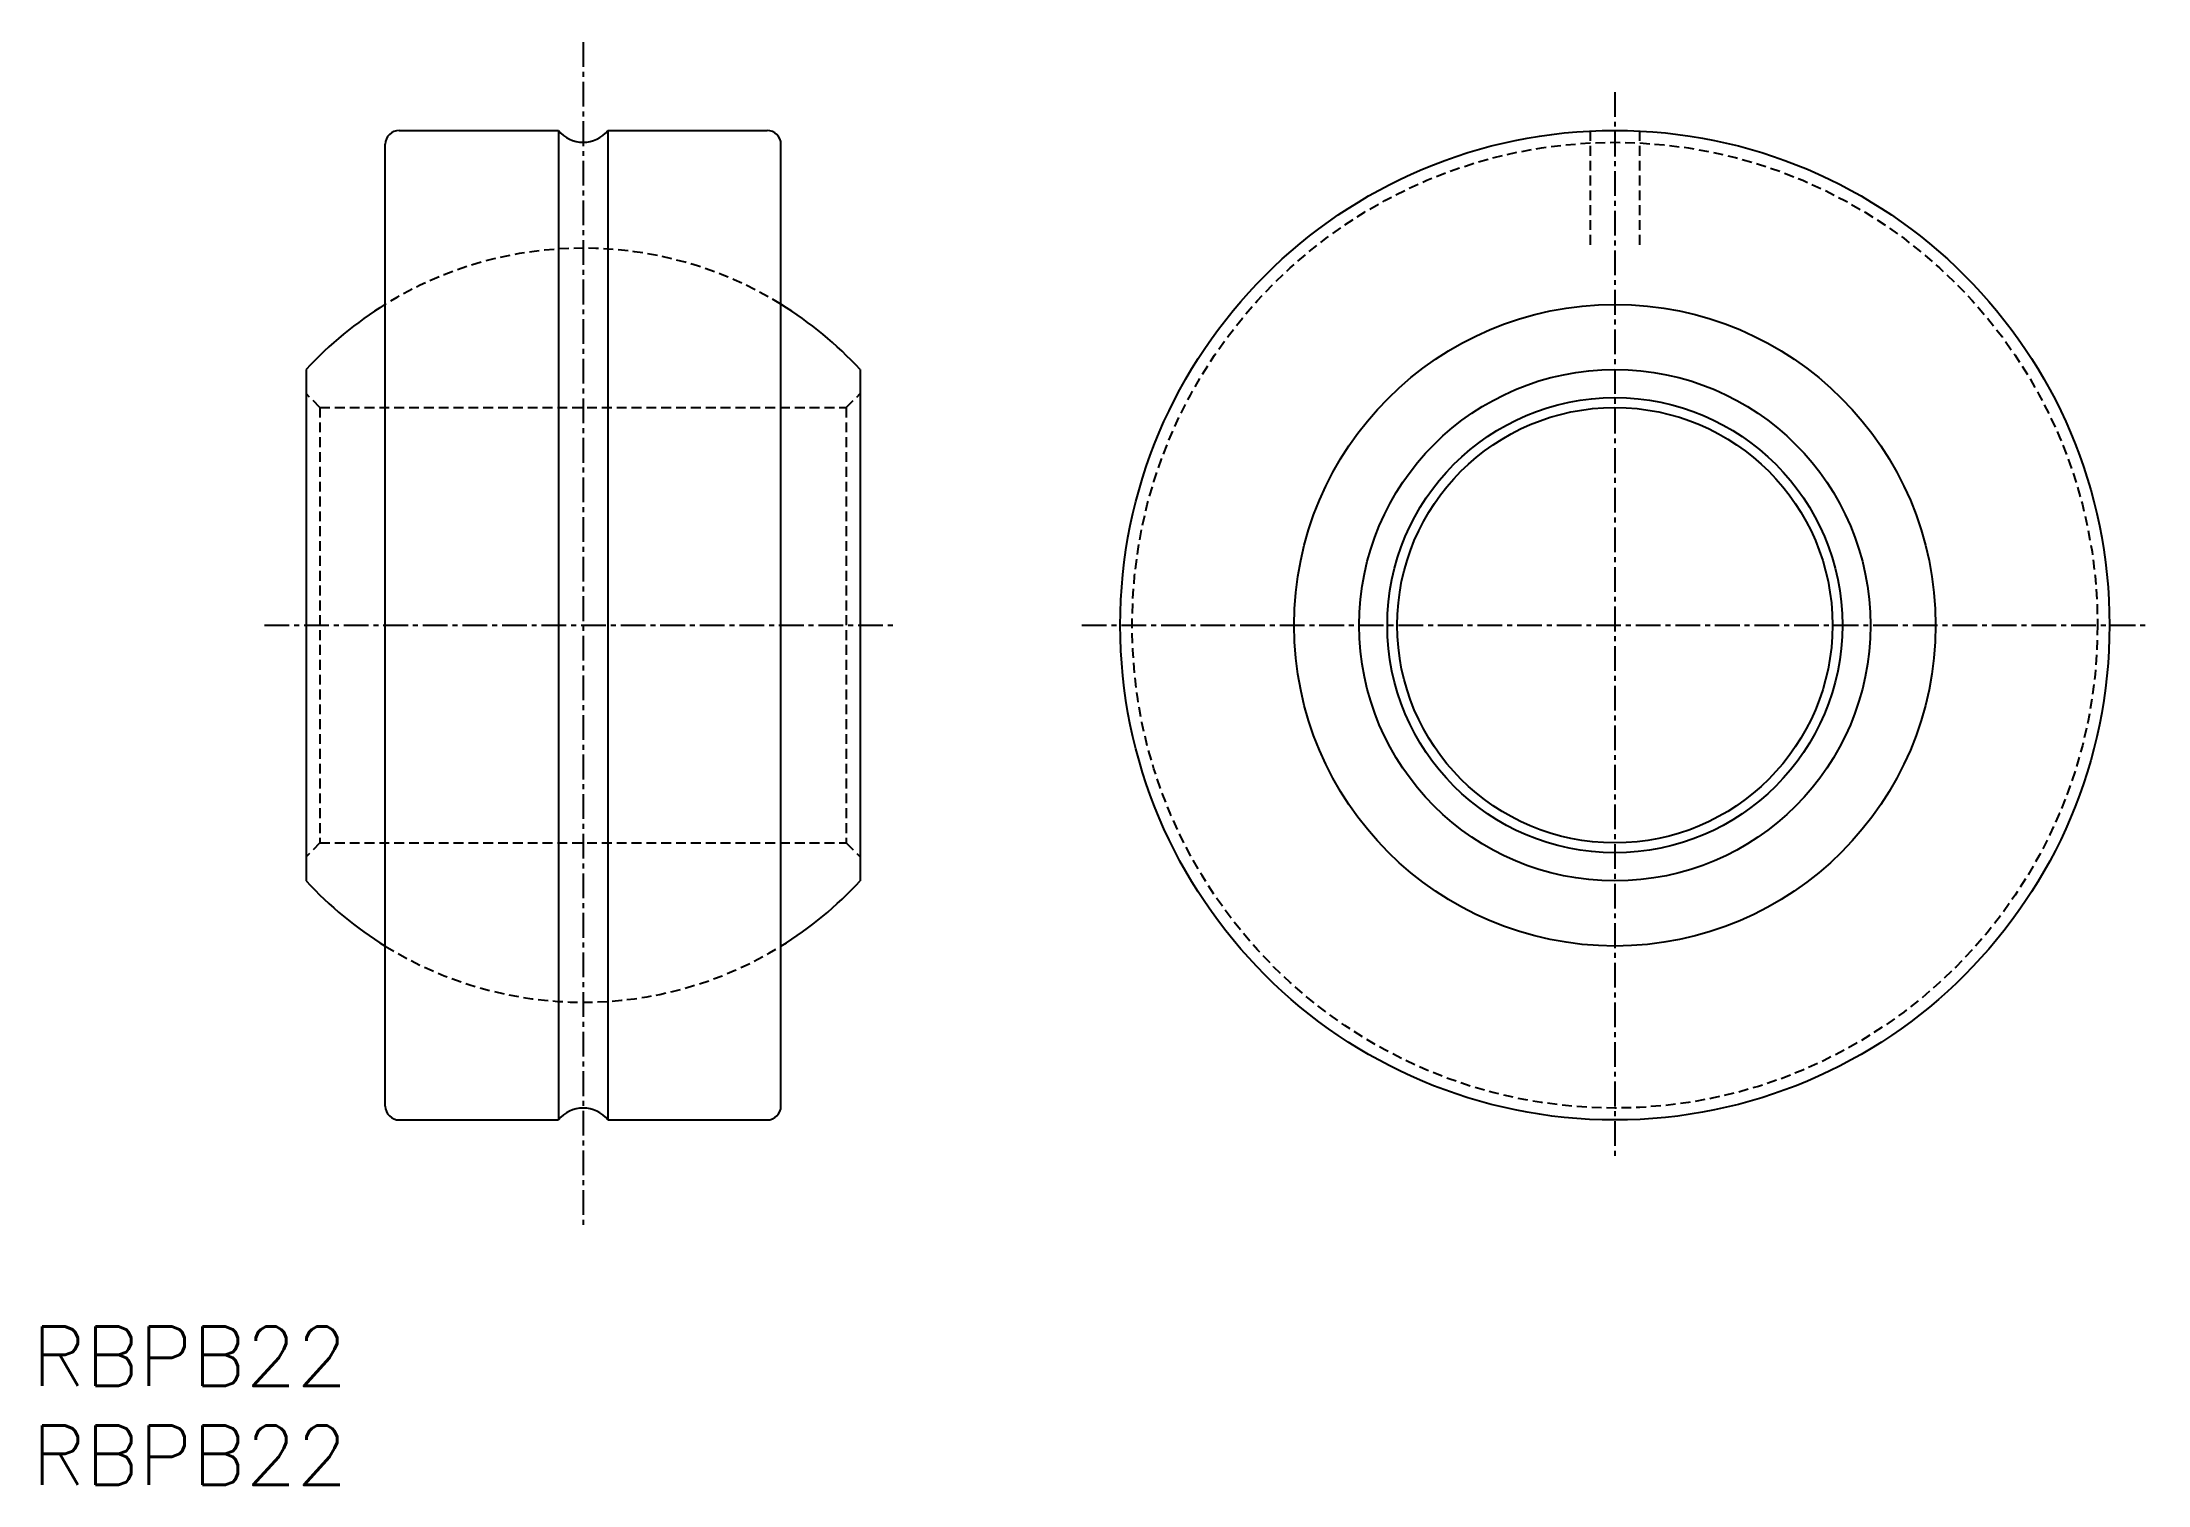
# Model space of a CAD drawing. Extents: x 92 to 198, y 72 to 145.
import ezdxf
from ezdxf.enums import TextEntityAlignment as Align

# ---------------------------------------------------------------- set-up
doc = ezdxf.new("R2010")
doc.units = 0
doc.linetypes.add('CENTER', pattern=[2, 1.25, -0.25, 0.25, -0.25])
doc.linetypes.add('DASHED', pattern=[0.75, 0.5, -0.25])
doc.layers.get('0').update_dxf_attribs({"linetype": 'CONTINUOUS'})
doc.layers.add('CENTER', color=1, linetype='CENTER')
doc.styles.get("Standard").update_dxf_attribs({"font": 'txt.shx', "bigfont": 'extfont.shx'})

msp = doc.modelspace()

# ---------------------------------------------------------------- linework, layer by layer
at = {"color": 7, "linetype": 'CONTINUOUS'}
for p, q in [((108.85, 90.89), (108.85, 139.49)), ((109.55, 140.19), (117.6, 140.19)), ((117.6, 140.19), (117.6, 90.19)), ((120.1, 140.19), (120.1, 90.19)), ((120.1, 140.19), (128.15, 140.19)), ((128.85, 90.89), (128.85, 139.49)), ((104.85, 128.11), (104.85, 102.27)), ((132.85, 128.11), (132.85, 102.27)), ((109.55, 90.19), (117.6, 90.19)), ((120.1, 90.19), (128.15, 90.19))]:
    msp.add_line(p, q, dxfattribs=at)
at = {"color": 3, "linetype": 'DASHED'}
for p, q in [((169.75, 140.16), (169.75, 134.2)), ((172.25, 140.16), (172.25, 134.2)), ((105.55, 126.19), (104.85, 126.89)), ((132.15, 126.19), (132.85, 126.89)), ((105.55, 126.19), (105.55, 104.19)), ((105.55, 126.19), (132.15, 126.19)), ((132.15, 126.19), (132.15, 104.19)), ((105.55, 104.19), (104.85, 103.49)), ((105.55, 104.19), (132.15, 104.19)), ((132.15, 104.19), (132.85, 103.49))]:
    msp.add_line(p, q, dxfattribs=at)
at = {"color": 7, "linetype": 'CONTINUOUS'}
for radius in [25, 16.21, 12.92, 11.5, 11]:
    msp.add_circle((171, 115.19), radius, dxfattribs=at)
at = {"color": 3, "linetype": 'DASHED'}
msp.add_circle((171, 115.19), 24.4, dxfattribs=at)
at = {"color": 7, "linetype": 'CONTINUOUS'}
for centre, radius, start, end in [((109.55, 139.49), 0.7, 90, 180), ((118.85, 141.19), 1.6, 218.6822, 321.3178), ((128.15, 139.49), 0.7, 0, 90), ((118.85, 115.19), 19.05, 121.6638, 137.2995), ((118.85, 115.19), 19.05, 42.7005, 58.3362), ((118.85, 115.19), 19.05, 222.7004, 238.3362), ((118.85, 115.19), 19.05, 301.6638, 317.2994), ((109.55, 90.89), 0.7, 180, 270), ((118.85, 89.19), 1.6, 38.6822, 141.3178), ((128.15, 90.89), 0.7, 270, 0)]:
    msp.add_arc(centre, radius, start, end, dxfattribs=at)
at = {"color": 3, "linetype": 'DASHED'}
for start, end in [(58.3362, 121.6638), (238.3362, 301.6638)]:
    msp.add_arc((118.85, 115.19), 19.05, start, end, dxfattribs=at)
at = {"layer": 'CENTER', "color": 1, "linetype": 'CENTER'}
for p, q in [((118.85, 144.65), (118.85, 84.84)), ((171, 142.13), (171, 88.25)), ((102.75, 115.19), (134.59, 115.19)), ((144.06, 115.19), (197.94, 115.19))]:
    msp.add_line(p, q, dxfattribs=at)

# ---------------------------------------------------------------- texts
at = {"color": 7, "linetype": 'CONTINUOUS'}
for p in [(90.99, 78.25), (90.99, 73.25)]:
    msp.add_text('RBPB22', height=3, dxfattribs=at).set_placement(p, align=Align.MIDDLE_LEFT)

doc.saveas('drawing.dxf')
